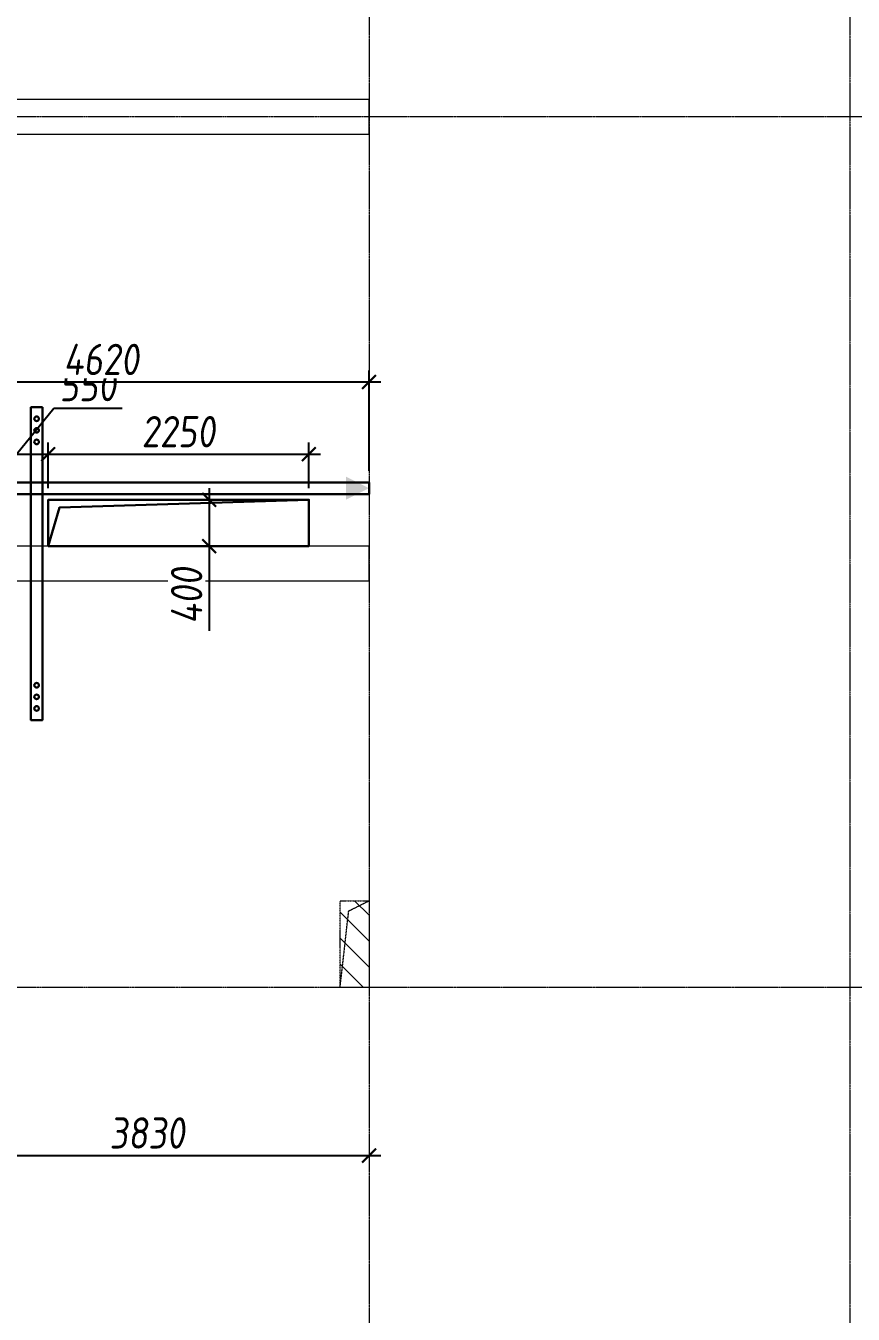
# Model space of a CAD drawing. Header units: millimetres. Extents: x -233751 to 529254, y -907864 to 285890.
# Drawn here: x 243412 to 250556, y 72345 to 83473 of the extents above; entities that cross this region are included whole.
import ezdxf

# ---------------------------------------------------------------- set-up
doc = ezdxf.new("R2010")
doc.units = ezdxf.units.MM
doc.linetypes.add('ADSK_Штриховая_ш2 п1', pattern=[3, 2, -1])
doc.linetypes.add('осевая', pattern=[2, 1.25, -0.25, 0.25, -0.25])
doc.layers.get('0').update_dxf_attribs({"lineweight": 30})
doc.layers.get('Defpoints').update_dxf_attribs({"lineweight": 0})
for name, color, linetype, lineweight in [('КР_БалкиЖБ', 7, 'ADSK_Штриховая_ш2 п1', 5), ('КР_Металл', 3, 'Continuous', 30), ('КР_Новые отверстия', 5, 'Continuous', 30), ('КР_Оси', 7, 'Continuous', 5), ('КР_Размеры отверстия', 7, 'Continuous', 5), ('КР_Размеры усиление', 1, 'Continuous', 5), ('КР_Сущ отверстия', 6, 'Continuous', 15)]:
    doc.layers.add(name, color=color, linetype=linetype, lineweight=lineweight)
doc.styles.add('ISOCPEUR', font='isocpeur.ttf', dxfattribs={"width": 0.85, "oblique": 7})
doc.dimstyles.new('R_100', dxfattribs={"dimtxt": 270, "dimasz": 120, "dimexe": 100, "dimexo": 100, "dimgap": 60, "dimtad": 1, "dimdec": 0, "dimrnd": 5, "dimzin": 0, "dimdsep": 46, "dimtxsty": 'ISOCPEUR', "dimblk": 'ARCHTICK', "dimcen": 0, "dimdle": 100, "dimclrd": 256, "dimclre": 256, "dimclrt": 256, "dimadec": 0, "dimazin": 0, "dimtfac": 2, "dimtdec": 0, "dimtmove": 0, "dimatfit": 3, "dimfxl": 1, "dimtvp": 3, "dimtfill": 1, "dimtolj": 1, "dimtzin": 0, "dimarcsym": 0})

# ---------------------------------------------------------------- blocks, each defined once
blk = doc.blocks.new('*U2011')
at = {"color": 0, "linetype": 'ByBlock', "lineweight": -2, "ltscale": 10}
blk.add_line((0, 0), (-74924, 0), dxfattribs=at)
blk = doc.blocks.new('*U2012')
at = {"color": 0, "linetype": 'ByBlock', "lineweight": -2, "ltscale": 10}
blk.add_line((0, 0), (-74924, 0), dxfattribs=at)
blk = doc.blocks.new('*U2027')
at = {"color": 0, "linetype": 'ByBlock', "lineweight": -2, "ltscale": 10}
blk.add_line((0, 0), (0, -34307), dxfattribs=at)
blk = doc.blocks.new('*U2028')
at = {"color": 0, "linetype": 'ByBlock', "lineweight": -2, "ltscale": 10}
blk.add_line((0, 0), (0, -34307), dxfattribs=at)
blk = doc.blocks.new('_ArchTick')
at = {"color": 0, "linetype": 'ByBlock', "const_width": 0.15}
blk.add_lwpolyline([(-0.5, -0.5), (0.5, 0.5)], dxfattribs=at)
blk = doc.blocks.new('*D621')
at = {"layer": 'Defpoints', "color": 0, "transparency": 16777216}
for p in [(243606, 79772), (243056, 79378), (243606, 79378)]:
    blk.add_point(p, dxfattribs=at)
at = {"layer": 'КР_Размеры отверстия', "lineweight": -2, "transparency": 16777216}
for p, q in [((243331, 79772), (243654, 80170)), ((243654, 80170), (244244, 80170)), ((243056, 79478), (243056, 79872)), ((243606, 79478), (243606, 79872)), ((242956, 79772), (243706, 79772))]:
    blk.add_line(p, q, dxfattribs=at)
at = {"layer": 'КР_Размеры отверстия', "lineweight": -2, "transparency": 16777216, "xscale": 120, "yscale": 120, "zscale": 120, "rotation": 180}
blk.add_blockref('_ArchTick', (243056, 79772), dxfattribs=at)
at = {"layer": 'КР_Размеры отверстия', "lineweight": -2, "transparency": 16777216, "xscale": 120, "yscale": 120, "zscale": 120}
blk.add_blockref('_ArchTick', (243606, 79772), dxfattribs=at)
at = {"layer": 'КР_Размеры отверстия', "transparency": 16777216, "insert": (243949, 80365), "char_height": 270, "attachment_point": 5, "style": 'ISOCPEUR', "bg_fill": 3, "box_fill_scale": 1.1, "bg_fill_color": 256, "bg_fill_true_color": 13158600, "bg_fill_transparency": 0}
blk.add_mtext('\\A1;550', dxfattribs=at)
blk = doc.blocks.new('*D622')
at = {"layer": 'Defpoints', "color": 0, "transparency": 16777216}
for p in [(245856, 79772), (243606, 79378), (245856, 79378)]:
    blk.add_point(p, dxfattribs=at)
at = {"layer": 'КР_Размеры отверстия', "lineweight": -2, "transparency": 16777216}
for p, q in [((243606, 79478), (243606, 79872)), ((245856, 79478), (245856, 79872)), ((243506, 79772), (245956, 79772))]:
    blk.add_line(p, q, dxfattribs=at)
at = {"layer": 'КР_Размеры отверстия', "lineweight": -2, "transparency": 16777216, "xscale": 120, "yscale": 120, "zscale": 120, "rotation": 180}
blk.add_blockref('_ArchTick', (243606, 79772), dxfattribs=at)
at = {"layer": 'КР_Размеры отверстия', "lineweight": -2, "transparency": 16777216, "xscale": 120, "yscale": 120, "zscale": 120}
blk.add_blockref('_ArchTick', (245856, 79772), dxfattribs=at)
at = {"layer": 'КР_Размеры отверстия', "transparency": 16777216, "insert": (244731, 79967), "char_height": 270, "attachment_point": 5, "style": 'ISOCPEUR', "bg_fill": 3, "box_fill_scale": 1.1, "bg_fill_color": 256, "bg_fill_true_color": 13158600, "bg_fill_transparency": 0}
blk.add_mtext('\\A1;2250', dxfattribs=at)
blk = doc.blocks.new('*D645')
at = {"layer": 'Defpoints', "color": 0, "transparency": 16777216}
for p in [(244731, 79378), (244731, 78978), (244996, 78978)]:
    blk.add_point(p, dxfattribs=at)
at = {"layer": 'КР_Размеры отверстия', "lineweight": -2, "transparency": 16777216}
for p, q in [((244996, 79478), (244996, 78978)), ((244831, 79378), (245096, 79378)), ((244831, 78978), (245096, 78978)), ((244996, 78978), (244996, 78246))]:
    blk.add_line(p, q, dxfattribs=at)
at = {"layer": 'КР_Размеры отверстия', "lineweight": -2, "transparency": 16777216, "xscale": 120, "yscale": 120, "zscale": 120}
for p, rotation in [((244996, 79378), 90), ((244996, 78978), 270)]:
    blk.add_blockref('_ArchTick', p, dxfattribs=dict(at, rotation=rotation))
at = {"layer": 'КР_Размеры отверстия', "transparency": 16777216, "insert": (244801, 78552), "char_height": 270, "attachment_point": 5, "rotation": 90, "style": 'ISOCPEUR', "bg_fill": 3, "box_fill_scale": 1.1, "bg_fill_color": 256, "bg_fill_true_color": 13158600, "bg_fill_transparency": 0}
blk.add_mtext('\\A1;400', dxfattribs=at)
blk = doc.blocks.new('*D683')
at = {"layer": 'Defpoints', "color": 0, "transparency": 16777216}
for p in [(242546, 74265), (246376, 73715), (246376, 73715)]:
    blk.add_point(p, dxfattribs=at)
at = {"layer": 'КР_Размеры отверстия', "lineweight": -2, "transparency": 16777216}
for p, q in [((242546, 74165), (242546, 73615)), ((242446, 73715), (246476, 73715))]:
    blk.add_line(p, q, dxfattribs=at)
at = {"layer": 'КР_Размеры отверстия', "lineweight": -2, "transparency": 16777216, "xscale": 120, "yscale": 120, "zscale": 120, "rotation": 180}
blk.add_blockref('_ArchTick', (242546, 73715), dxfattribs=at)
at = {"layer": 'КР_Размеры отверстия', "lineweight": -2, "transparency": 16777216, "xscale": 120, "yscale": 120, "zscale": 120}
blk.add_blockref('_ArchTick', (246376, 73715), dxfattribs=at)
at = {"layer": 'КР_Размеры отверстия', "transparency": 16777216, "insert": (244461, 73910), "char_height": 270, "attachment_point": 5, "style": 'ISOCPEUR', "bg_fill": 3, "box_fill_scale": 1.1, "bg_fill_color": 256, "bg_fill_true_color": 13158600, "bg_fill_transparency": 0}
blk.add_mtext('\\A1;3830', dxfattribs=at)
blk = doc.blocks.new('*D1253')
at = {"layer": 'Defpoints', "color": 0, "transparency": 16777216}
for p in [(246376, 80396), (241756, 79528), (246376, 79528)]:
    blk.add_point(p, dxfattribs=at)
at = {"layer": 'КР_Размеры усиление', "color": 1, "lineweight": -2, "transparency": 16777216}
for p, q in [((241756, 79628), (241756, 80496)), ((246376, 79628), (246376, 80496)), ((241656, 80396), (246476, 80396))]:
    blk.add_line(p, q, dxfattribs=at)
at = {"layer": 'КР_Размеры усиление', "color": 1, "lineweight": -2, "transparency": 16777216, "xscale": 120, "yscale": 120, "zscale": 120, "rotation": 180}
blk.add_blockref('_ArchTick', (241756, 80396), dxfattribs=at)
at = {"layer": 'КР_Размеры усиление', "color": 1, "lineweight": -2, "transparency": 16777216, "xscale": 120, "yscale": 120, "zscale": 120}
blk.add_blockref('_ArchTick', (246376, 80396), dxfattribs=at)
at = {"layer": 'КР_Размеры усиление', "color": 1, "transparency": 16777216, "insert": (244066, 80591), "char_height": 270, "attachment_point": 5, "style": 'ISOCPEUR', "bg_fill": 3, "box_fill_scale": 1.1, "bg_fill_color": 256, "bg_fill_true_color": 13158600, "bg_fill_transparency": 0}
blk.add_mtext('\\A1;4620', dxfattribs=at)

msp = doc.modelspace()

# ---------------------------------------------------------------- hatches: boundary and pattern name
at = {"layer": 'КР_Металл', "lineweight": 5}
h = msp.add_hatch(color=6, dxfattribs=at)
h.dxf.hatch_style = 1
h.paths.add_polyline_path([(246375.6, 79478.5), (246175.6, 79578.5), (246175.6, 79378.5)])
at = {"layer": 'КР_Сущ отверстия'}
h = msp.add_hatch(dxfattribs=at)
h.set_pattern_fill('ANSI31', scale=50, angle=90)
h.paths.add_polyline_path([(246375.6, 75915.7), (246125.6, 75915.7), (246125.6, 75165.7), (246375.6, 75165.7)])

# ---------------------------------------------------------------- linework, layer by layer
at = {"layer": 'КР_БалкиЖБ', "ltscale": 2}
for points in [[(212175.6, 82535.7), (246375.6, 82535.7), (246375.6, 82835.7), (212175.6, 82835.7)], [(212175.6, 78677.5), (246375.6, 78677.5), (246375.6, 78977.5), (212175.6, 78977.5)]]:
    msp.add_lwpolyline(points, close=True, dxfattribs=at)
at = {"layer": 'КР_Металл'}
for centre in [(243506, 77776.6), (243506, 77676.6), (243506, 77576.6)]:
    msp.add_circle(centre, 20, dxfattribs=at)
at = {"layer": 'КР_Новые отверстия'}
msp.add_lwpolyline([(243606, 78978.5), (245856, 78978.5), (245856, 79378.5), (243606, 79378.5)], close=True, dxfattribs=at)
at = {"layer": 'КР_Сущ отверстия', "linetype": 'ADSK_Штриховая_ш2 п1', "ltscale": 0.3}
msp.add_lwpolyline([(246375.6, 75165.7), (246125.6, 75165.7), (246125.6, 75915.7), (246375.6, 75915.7)], close=True, dxfattribs=at)
msp.add_lwpolyline([(246125.6, 75165.7), (246200.3, 75827.8), (246375.6, 75915.7)], dxfattribs=at)

# ---------------------------------------------------------------- block references
at = {"layer": 'КР_Оси', "linetype": 'осевая'}
for name, p in [('*U2027', (246375.6, 87701.9)), ('*U2028', (250525.6, 87701.9)), ('*U2012', (266044, 82685.7)), ('*U2011', (266044, 75165.7))]:
    msp.add_blockref(name, p, dxfattribs=at)

# ---------------------------------------------------------------- next in the draw order: dimensions: what is measured, and where the dimension line sits
at = {"layer": 'КР_Размеры отверстия'}
dim = msp.add_linear_dim(base=(243606, 79771.7), p1=(243056, 79378.5), p2=(243606, 79378.5), dimstyle='R_100', override={"dimpost": '\\X', "dimtmove": 1}, dxfattribs=at)
dim.commit()
dim.dimension.update_dxf_attribs({"geometry": '*D621', "text_midpoint": (243714.4, 80169.8), "dimtype": 160})
dim = msp.add_linear_dim(base=(246375.6, 73715.1), p1=(242545.6, 74265.1), p2=(246375.6, 73715.1), angle=180, dimstyle='R_100', override={"dimpost": '\\X'}, dxfattribs=at)
dim.commit()
dim.dimension.update_dxf_attribs({"geometry": '*D683', "text_midpoint": (244460.6, 73910.1)})

# ---------------------------------------------------------------- next in the draw order: dimensions: what is measured, and where the dimension line sits
dim = msp.add_linear_dim(base=(245856, 79771.7), p1=(243606, 79378.5), p2=(245856, 79378.5), dimstyle='R_100', override={"dimpost": '\\X'}, dxfattribs=at)
dim.commit()
dim.dimension.update_dxf_attribs({"geometry": '*D622', "text_midpoint": (244731, 79966.7)})

# ---------------------------------------------------------------- next in the draw order: dimensions: what is measured, and where the dimension line sits
dim = msp.add_linear_dim(base=(244995.8, 78978.5), p1=(244731, 79378.5), p2=(244731, 78978.5), angle=90, dimstyle='R_100', override={"dimpost": '\\X'}, dxfattribs=at)
dim.commit()
dim.dimension.update_dxf_attribs({"geometry": '*D645', "text_midpoint": (244800.8, 78552.4)})

# ---------------------------------------------------------------- next in the draw order: linework, layer by layer
at = {"layer": 'КР_Металл', "color": 1}
msp.add_lwpolyline([(241756, 79528.5), (241756, 79428.5), (246375.6, 79428.5), (246375.6, 79528.5)], close=True, dxfattribs=at)
at = {"layer": 'КР_Новые отверстия'}
msp.add_lwpolyline([(243606, 78978.5), (243701.9, 79312), (245856, 79378.5)], dxfattribs=at)

# ---------------------------------------------------------------- next in the draw order: dimensions: what is measured, and where the dimension line sits
at = {"layer": 'КР_Размеры усиление'}
dim = msp.add_linear_dim(base=(246375.6, 80396.5), p1=(241756, 79528.5), p2=(246375.6, 79528.5), angle=180, dimstyle='R_100', override={"dimpost": '\\X', "dimclrd": 1, "dimclre": 1, "dimclrt": 1, "dimtmove": 1}, dxfattribs=at)
dim.commit()
dim.dimension.update_dxf_attribs({"geometry": '*D1253', "text_midpoint": (244065.8, 80591.5)})

# ---------------------------------------------------------------- next in the draw order: linework, layer by layer
at = {"layer": 'КР_Металл'}
msp.add_lwpolyline([(243556, 80178.5), (243456, 80178.5), (243456, 77476.6), (243556, 77476.6)], close=True, dxfattribs=at)
for centre in [(243506, 80078.5), (243506, 79978.5), (243506, 79878.5)]:
    msp.add_circle(centre, 20, dxfattribs=at)

doc.saveas('drawing.dxf')
